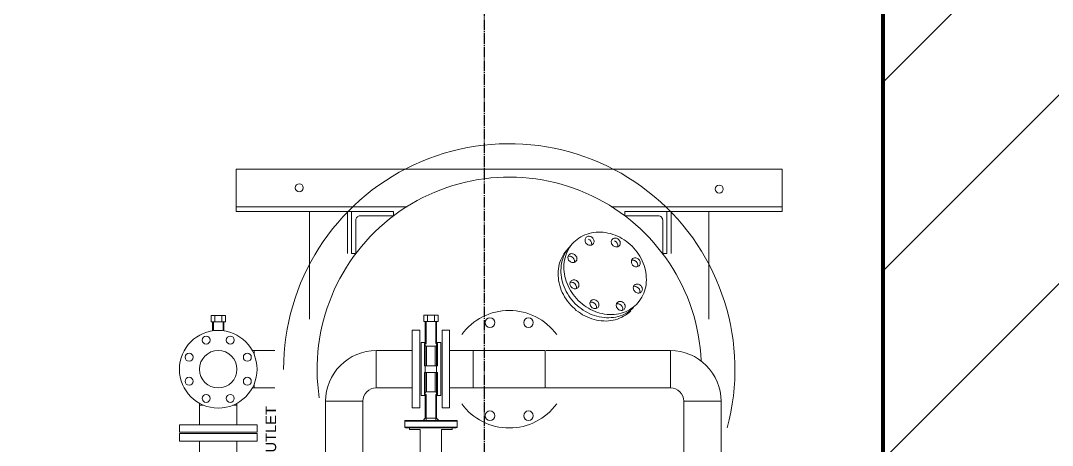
# Model space of a CAD drawing. Extents: x -3450 to 27857, y -1288 to 11880.
# Drawn here: x 25149.6 to 25395.3, y 1021.9 to 1123 of the extents above; entities that cross this region are included whole.
import ezdxf

# ---------------------------------------------------------------- set-up
doc = ezdxf.new("R2010")
doc.units = 0
doc.linetypes.add('X-S-FAB-L20$0$COL-CEN-LIN', pattern=[3.25, 2.5, -0.25, 0.25, -0.25])
for name, color, linetype in [('188K-SM-03-F20-MECH-EQ-Y2257103$0$M MOVE-IN AREA', 8, 'Continuous'), ('188K-SM-03-F20-MECH-EQ-Y2257103$0$M-EQPM-AD', 5, 'Continuous'), ('X-S-FAB-L20$0$BLOCK', 8, 'Continuous'), ('X-S-FAB-L20$0$CCL', 8, 'X-S-FAB-L20$0$COL-CEN-LIN')]:
    doc.layers.add(name, color=color, linetype=linetype)
doc.styles.add('188K-SM-03-F20-MECH-EQ-Y2257103$0$Standard', font='arial.ttf')

# ---------------------------------------------------------------- blocks, each defined once
blk = doc.blocks.new('X-S-FAB-L20$0$FAB2-L05')
at = {"layer": 'X-S-FAB-L20$0$CCL'}
blk.add_line((-900, 11005), (-900, 0), dxfattribs=at)
blk = doc.blocks.new('X-S-FAB-L20')
at = {"layer": 'X-S-FAB-L20$0$BLOCK'}
blk.add_blockref('X-S-FAB-L20$0$FAB2-L05', (26160, -720), dxfattribs=at)
blk = doc.blocks.new('188K-SM-03-F20-MECH-EQ-Y2257103$0$A$Cb62c5f74')
at = {"lineweight": 13}
for p, q in [((1773.5, 1435.5), (1755.5, 1435.5)), ((1755.5, 1250.5), (1755.5, 1435.5)), ((1773.5, 1250.5), (1773.5, 1435.5)), ((1776.5, 1435.5), (1776.5, 1250.5)), ((1776.5, 1435.5), (1794.5, 1435.5)), ((1794.5, 1250.5), (1794.5, 1435.5)), ((1755.5, 1387.4), (425.7, 1387.3)), ((1794.5, 1387.7), (1845.5, 1387.7)), ((1840.9, 1387.7), (1840.9, 1377.9)), ((2039.5, 1356.5), (2018, 1356.5)), ((2018.3, 1354.5), (2039.5, 1354.5)), ((2039.5, 1360.2), (2054.5, 1360.2)), ((2039.5, 1351.3), (2039.5, 1360.2)), ((2054.5, 1351.3), (2054.5, 1360.2)), ((2018, 1329.5), (2039.5, 1329.5)), ((2039.5, 1331.5), (2018.3, 1331.5)), ((2039.5, 1351.3), (2054.5, 1351.3)), ((2039.5, 1334.7), (2039.5, 1351.3)), ((2039.5, 1334.7), (2054.5, 1334.7)), ((2039.5, 1325.8), (2039.5, 1334.7)), ((2054.5, 1334.7), (2054.5, 1351.3)), ((2054.5, 1325.8), (2054.5, 1334.7)), ((1840.9, 1308.1), (1840.9, 1298.6)), ((2054.5, 1325.8), (2039.5, 1325.8)), ((1755.5, 1298.3), (425.7, 1298.3)), ((1794.5, 1298.6), (1845.4, 1298.6)), ((2301.7, 1300), (2402.9, 1300)), ((2301.7, 1025.4), (2301.7, 1300)), ((2312.9, 892.8), (2312.9, 1300)), ((2402.9, 0), (2402.9, 1300)), ((1882.1, 1208.1), (1882.1, 1261.8)), ((1891.6, 1257.3), (1882.1, 1257.3)), ((1971.2, 1257.3), (1961.4, 1257.3)), ((1971.2, 1208.1), (1971.2, 1262)), ((1755.5, 1250.5), (1773.5, 1250.5)), ((1794.5, 1250.5), (1776.5, 1250.5)), ((2301.7, 1125.4), (2045.8, 1125.4)), ((1850.4, 1087.5), (596.9, 1087.5)), ((1850.4, 998.5), (1850.4, 1087.5)), ((2301.7, 1035.4), (2201.7, 1035.4)), ((2301.7, 1025.4), (2201.7, 1025.4)), ((2201.7, 1025.4), (2201.7, 1015.4)), ((2281.7, 1015.4), (2201.7, 1015.4)), ((2301.7, 1025.4), (2301.7, 925.4)), ((1850.4, 998.5), (596.9, 998.5)), ((2291.7, 1005.4), (2291.7, 925.4)), ((1881.9, 967), (1970.9, 967)), ((1882.5, 881), (1882.6, 965.2)), ((1971.5, 881), (1971.5, 965.3)), ((2301.7, 925.4), (2291.7, 925.4)), ((1783.4, 887.5), (1786.9, 887.5)), ((1783.4, 862), (1783.4, 887.5)), ((1786.9, 897), (1786.9, 776)), ((1788.9, 899), (1802.9, 899)), ((1788.9, 774), (1788.9, 899)), ((1802.9, 899), (1802.9, 836.5)), ((1804.9, 836.5), (1804.9, 897)), ((1720.4, 862), (1783.4, 862)), ((1834.4, 863), (1834.4, 881)), ((2019.4, 881), (1834.4, 881)), ((2019.4, 863), (1834.4, 863)), ((1863.9, 850), (1863.9, 860)), ((1989.9, 860), (1863.9, 860)), ((1989.9, 860), (1989.9, 850)), ((2019.4, 881), (2019.4, 863)), ((1802.9, 836.5), (1802.9, 774)), ((1809.9, 850), (1804.9, 855)), ((1809.9, 848), (1804.9, 848)), ((1804.9, 776), (1804.9, 836.5)), ((1809.9, 848), (1809.9, 850)), ((1865.8, 850), (1809.9, 850)), ((1809.9, 825), (1809.9, 848)), ((1809.9, 848), (1866.4, 848)), ((1866.4, 848), (1866.4, 852)), ((1918.9, 852), (1866.4, 852)), ((1868.4, 850), (1918.9, 850)), ((1918.9, 847), (1872.6, 847)), ((1872.6, 826), (1872.6, 847)), ((1918.9, 850), (1918.9, 852)), ((1918.9, 850), (1926.9, 850)), ((1918.9, 823), (1918.9, 850)), ((1926.9, 850), (1934.9, 850)), ((1987.4, 852), (1934.9, 852)), ((1934.9, 852), (1934.9, 850)), ((1934.9, 823), (1934.9, 850)), ((1934.9, 850), (1985.3, 850)), ((1981.1, 847), (1934.9, 847)), ((1981.1, 847), (1981.1, 826)), ((1987.4, 852), (1987.4, 848)), ((1987.4, 848), (2039.9, 848)), ((2039.9, 850), (1987.9, 850)), ((2039.9, 853.7), (2054.9, 853.7)), ((2039.9, 844.8), (2039.9, 853.7)), ((2039.9, 844.8), (2054.9, 844.8)), ((2039.9, 828.2), (2039.9, 844.8)), ((2054.9, 844.8), (2054.9, 853.7)), ((2054.9, 828.2), (2054.9, 844.8)), ((1720.4, 811), (1783.4, 811)), ((1783.4, 785.5), (1783.4, 811)), ((1809.9, 825), (1804.9, 825)), ((1809.9, 823), (1804.9, 818)), ((1809.9, 823), (1809.9, 825)), ((1866.4, 825), (1809.9, 825)), ((1809.9, 823), (1865.8, 823)), ((1863.9, 813), (1863.9, 823)), ((1863.9, 813), (1989.9, 813)), ((1866.4, 821), (1866.4, 825)), ((1866.4, 821), (1918.9, 821)), ((1918.9, 823), (1868.4, 823)), ((1918.9, 826), (1872.6, 826)), ((1918.9, 823), (1926.9, 823)), ((1918.9, 821), (1918.9, 823)), ((1926.9, 823), (1934.9, 823)), ((1981.1, 826), (1934.9, 826)), ((1934.9, 823), (1934.9, 821)), ((1985.3, 823), (1934.9, 823)), ((1934.9, 821), (1987.4, 821)), ((1987.4, 825), (1987.4, 821)), ((2039.9, 825), (1987.4, 825)), ((1987.9, 823), (2039.9, 823)), ((1989.9, 823), (1989.9, 813)), ((2039.9, 828.2), (2054.9, 828.2)), ((2039.9, 819.3), (2039.9, 828.2)), ((2054.9, 819.3), (2039.9, 819.3)), ((2054.9, 819.3), (2054.9, 828.2)), ((2019.4, 810), (1834.4, 810)), ((1834.4, 792), (1834.4, 810)), ((1834.4, 792), (2019.4, 792)), ((1882.2, 564.3), (1882.2, 792)), ((1971.3, 564.3), (1971.3, 792)), ((2019.4, 810), (2019.4, 792)), ((1786.9, 785.5), (1783.4, 785.5)), ((1802.9, 774), (1788.9, 774)), ((1882.2, 735.7), (1971.3, 735.7)), ((1882, 562.8), (1882, 265.9)), ((1882.2, 564.3), (1971.3, 564.3)), ((1971, 562.2), (1970.9, 265.8)), ((2312.9, 407.2), (2312.9, 0)), ((2301.7, 374.6), (2291.7, 374.6)), ((2291.7, 294.6), (2291.7, 374.6)), ((2301.7, 274.6), (2301.7, 374.6)), ((2281.7, 284.6), (2201.7, 284.6)), ((2201.7, 274.6), (2201.7, 284.6)), ((2301.7, 274.6), (2201.7, 274.6)), ((2301.7, 274.6), (2301.7, 0)), ((1881.9, 265.9), (1970.9, 265.9)), ((2301.7, 264.6), (2201.7, 264.6)), ((1850.4, 234.4), (1447.4, 234.4)), ((1850.4, 234.4), (1850.4, 145.4)), ((2301.7, 174.6), (2045.8, 174.6)), ((1850.4, 145.4), (1447.4, 145.4)), ((2301.7, 0), (2402.9, 0))]:
    blk.add_line(p, q, dxfattribs=at)
at = {"lineweight": 13, "flags": 128}
for points in [[(1866.4, 848), (1866.3, 848.7), (1866.2, 849.2), (1866.1, 849.7), (1865.9, 849.9), (1865.8, 850)], [(1987.4, 825), (1987.4, 824.4), (1987.5, 823.8), (1987.7, 823.4), (1987.8, 823.1), (1987.9, 823)], [(2065.6, 360.6), (2065.5, 360.7), (2061.9, 364.6), (2058.5, 368.6), (2055.4, 373), (2052.6, 377.5), (2050.1, 382.2), (2047.9, 387.1), (2046, 392.2), (2044.4, 397.4), (2043.1, 402.7), (2042.2, 408.2), (2041.6, 413.7), (2041.3, 419.3), (2041.4, 425), (2041.7, 430.7), (2042.5, 436.4), (2043.5, 442.1), (2044.9, 447.8), (2046.6, 453.5), (2048.6, 459), (2050.9, 464.5), (2053.5, 470), (2056.4, 475.2), (2059.6, 480.4), (2063, 485.4), (2066.7, 490.2), (2070.7, 494.9), (2074.9, 499.3), (2079.3, 503.5), (2083.9, 507.5), (2088.7, 511.3), (2093.7, 514.8), (2098.8, 518), (2104.1, 521), (2109.4, 523.6), (2114.9, 526), (2120.5, 528), (2126.1, 529.8), (2131.8, 531.2), (2137.5, 532.3), (2143.2, 533), (2148.9, 533.5), (2154.6, 533.6), (2160.2, 533.3), (2165.7, 532.8), (2171.2, 531.9), (2176.5, 530.7), (2181.7, 529.1), (2186.8, 527.2), (2191.7, 525.1), (2196.5, 522.6), (2201, 519.8), (2205.4, 516.8), (2209.5, 513.4), (2213.2, 509.9)], [(2073.3, 353.9), (2073.2, 354), (2069.5, 357.9), (2066.2, 362), (2063.1, 366.3), (2060.3, 370.8), (2057.8, 375.5), (2055.6, 380.4), (2053.6, 385.5), (2052.1, 390.7), (2050.8, 396.1), (2049.9, 401.5), (2049.3, 407), (2049, 412.7), (2049, 418.3), (2049.4, 424), (2050.1, 429.7), (2051.2, 435.5), (2052.5, 441.1), (2054.2, 446.8), (2056.2, 452.4), (2058.5, 457.9), (2061.2, 463.3), (2064.1, 468.6), (2067.2, 473.7), (2070.7, 478.7), (2074.4, 483.6), (2078.4, 488.2), (2082.5, 492.7), (2087, 496.9), (2091.6, 500.9), (2096.4, 504.6), (2101.3, 508.1), (2106.5, 511.4), (2111.7, 514.3), (2117.1, 517), (2122.6, 519.3), (2128.2, 521.4), (2133.8, 523.1), (2139.5, 524.5), (2145.2, 525.6), (2150.9, 526.4), (2156.6, 526.8), (2162.2, 526.9), (2167.8, 526.7), (2173.4, 526.1), (2178.8, 525.2), (2184.2, 524), (2189.4, 522.4), (2194.5, 520.6), (2199.4, 518.4), (2204.1, 515.9), (2208.7, 513.2), (2213, 510.1), (2217.1, 506.8), (2220.9, 503.3)], [(2245.6, 397.9), (2243.3, 392.4), (2240.7, 387), (2237.8, 381.7), (2234.6, 376.5), (2231.2, 371.5), (2227.5, 366.7), (2223.5, 362), (2219.3, 357.6), (2214.9, 353.4), (2210.3, 349.4), (2205.5, 345.6), (2200.5, 342.1), (2195.4, 338.9), (2190.1, 336), (2184.8, 333.3), (2179.3, 330.9), (2173.7, 328.9), (2168.1, 327.2), (2162.4, 325.7), (2156.7, 324.7), (2151, 323.9), (2145.3, 323.5), (2139.6, 323.4), (2134, 323.6), (2128.5, 324.2), (2123, 325), (2117.7, 326.3), (2112.5, 327.8), (2107.4, 329.7), (2102.5, 331.8), (2097.7, 334.3), (2093.2, 337.1), (2088.9, 340.2), (2084.7, 343.5), (2080.9, 347.1), (2077.2, 350.9), (2073.9, 355), (2070.8, 359.3), (2068, 363.9), (2065.5, 368.6), (2063.2, 373.5), (2061.3, 378.6), (2059.8, 383.8), (2058.5, 389.1), (2057.6, 394.5), (2056.9, 400.1), (2056.7, 405.7), (2056.7, 411.4), (2057.1, 417.1), (2057.8, 422.8), (2058.9, 428.5), (2060.2, 434.2), (2061.9, 439.8), (2063.9, 445.4), (2066.2, 450.9), (2068.8, 456.3), (2071.7, 461.6), (2074.9, 466.8), (2078.4, 471.8), (2082.1, 476.6), (2086, 481.3), (2090.2, 485.7), (2094.6, 489.9), (2099.3, 493.9), (2104.1, 497.7), (2109, 501.2), (2114.2, 504.4), (2119.4, 507.3), (2124.8, 510), (2130.3, 512.4), (2135.8, 514.4), (2141.5, 516.1), (2147.2, 517.6), (2152.9, 518.6), (2158.6, 519.4), (2164.3, 519.8), (2169.9, 519.9), (2175.5, 519.7), (2181.1, 519.1), (2186.5, 518.3), (2191.9, 517), (2197.1, 515.5), (2202.2, 513.6), (2207.1, 511.5), (2211.8, 509), (2216.4, 506.2), (2220.7, 503.1), (2224.8, 499.8), (2228.7, 496.2), (2232.3, 492.4), (2235.7, 488.3), (2238.8, 484), (2241.6, 479.4), (2244.1, 474.7), (2246.3, 469.8), (2248.2, 464.7), (2249.8, 459.5), (2251.1, 454.2), (2252, 448.8), (2252.6, 443.2), (2252.9, 437.6), (2252.8, 431.9), (2252.5, 426.2), (2251.7, 420.5), (2250.7, 414.8), (2249.3, 409.1), (2247.6, 403.5), (2245.6, 397.9)], [(2126.9, 483.9), (2125, 484.1), (2123.3, 484.6), (2121.7, 485.5), (2120.3, 486.6), (2119.2, 488), (2118.4, 489.6), (2117.9, 491.3), (2117.8, 493.2), (2118, 495.1), (2118.5, 497), (2119.3, 498.8), (2120.4, 500.5), (2121.8, 502), (2123.3, 503.3), (2125.1, 504.3), (2126.9, 505), (2128.8, 505.4), (2130.7, 505.4), (2132.5, 505.1), (2134.2, 504.5), (2135.7, 503.6), (2137, 502.4), (2138.1, 501), (2138.8, 499.3), (2139.2, 497.5), (2139.3, 495.7), (2139, 493.8), (2138.4, 491.9), (2137.5, 490.1), (2136.3, 488.4)], [(2182.3, 492), (2181.3, 493.5), (2180.6, 495.2), (2180.3, 497), (2180.3, 498.8), (2180.6, 500.8), (2181.2, 502.6), (2182.2, 504.4), (2183.4, 506), (2184.9, 507.4), (2186.5, 508.6), (2188.3, 509.5), (2190.2, 510), (2192.1, 510.3), (2194, 510.2), (2195.7, 509.8), (2197.4, 509), (2198.8, 508), (2200, 506.7), (2200.9, 505.1), (2201.5, 503.4), (2201.7, 501.6), (2201.6, 499.7), (2201.2, 497.8), (2200.5, 495.9), (2199.5, 494.2), (2198.2, 492.6), (2196.7, 491.3), (2195, 490.2), (2193.1, 489.4), (2191.2, 488.9)], [(2221.7, 459.5), (2222.1, 460.8), (2222.9, 462.6), (2223.9, 464.3), (2225.3, 465.9), (2226.8, 467.2), (2228.5, 468.2), (2230.4, 469), (2232.3, 469.4), (2234.2, 469.5), (2236, 469.3), (2237.7, 468.7), (2239.3, 467.8), (2240.6, 466.7), (2241.6, 465.3), (2242.4, 463.6), (2242.9, 461.9), (2243, 460), (2242.8, 458.1), (2242.2, 456.2), (2241.3, 454.4), (2240.2, 452.7), (2238.8, 451.3), (2237.2, 450), (2235.4, 449), (2233.6, 448.4), (2231.7, 448), (2229.8, 448), (2228, 448.4), (2226.3, 449), (2225.5, 449.5)], [(2087.8, 439.3), (2086.1, 438.1), (2084.4, 437.2), (2082.5, 436.6), (2080.6, 436.3), (2078.7, 436.4), (2076.9, 436.7), (2075.3, 437.4), (2073.8, 438.4), (2072.6, 439.7), (2071.7, 441.2), (2071, 442.9), (2070.7, 444.7), (2070.8, 446.6), (2071.1, 448.5), (2071.8, 450.4), (2072.8, 452.1), (2074.1, 453.7), (2075.6, 455.1), (2077.2, 456.2), (2079, 457.1), (2080.9, 457.6), (2082.8, 457.8), (2084.7, 457.7), (2086.4, 457.2), (2088, 456.4), (2089.4, 455.3), (2090.6, 454), (2091.4, 452.4), (2092, 450.7), (2092.2, 448.8)], [(2087.9, 384.4), (2087.5, 382.5), (2086.7, 380.7), (2085.6, 379), (2084.3, 377.4), (2082.7, 376.1), (2081, 375.1), (2079.2, 374.3), (2077.3, 373.9), (2075.4, 373.8), (2073.6, 374), (2071.9, 374.6), (2070.3, 375.5), (2069, 376.6), (2067.9, 378), (2067.2, 379.7), (2066.7, 381.4), (2066.6, 383.3), (2066.8, 385.2), (2067.4, 387.1), (2068.2, 388.9), (2069.4, 390.6), (2070.8, 392), (2072.4, 393.3), (2074.1, 394.3), (2076, 394.9), (2077.9, 395.3), (2079.8, 395.3), (2081.6, 394.9), (2083.3, 394.3), (2084.7, 393.3)], [(2223.2, 405), (2223.4, 405.2), (2225.2, 406.1), (2227.1, 406.7), (2229, 407), (2230.8, 406.9), (2232.6, 406.6), (2234.3, 405.9), (2235.7, 404.9), (2237, 403.6), (2237.9, 402.1), (2238.5, 400.4), (2238.8, 398.6), (2238.8, 396.7), (2238.4, 394.8), (2237.8, 392.9), (2236.8, 391.2), (2235.5, 389.6), (2234, 388.2), (2232.3, 387.1), (2230.5, 386.2), (2228.6, 385.7), (2226.7, 385.5), (2224.9, 385.6), (2223.1, 386.1), (2221.5, 386.9), (2220.1, 388), (2219, 389.3), (2218.1, 390.9), (2217.6, 392.6), (2217.5, 392.8)], [(2127.7, 350.6), (2128.2, 349.8), (2128.9, 348.1), (2129.3, 346.3), (2129.3, 344.5), (2129, 342.5), (2128.3, 340.7), (2127.4, 338.9), (2126.2, 337.3), (2124.7, 335.9), (2123, 334.7), (2121.2, 333.8), (2119.4, 333.3), (2117.5, 333), (2115.6, 333.1), (2113.8, 333.5), (2112.2, 334.3), (2110.8, 335.3), (2109.6, 336.6), (2108.7, 338.2), (2108.1, 339.9), (2107.8, 341.7), (2107.9, 343.6), (2108.3, 345.5), (2109.1, 347.4), (2110.1, 349.1), (2111.4, 350.7), (2112.9, 352), (2114.6, 353.1), (2116.4, 353.9), (2117.7, 354.3)], [(2184.4, 359.2), (2184.6, 359.2), (2186.3, 358.7), (2187.9, 357.8), (2189.2, 356.7), (2190.3, 355.3), (2191.1, 353.7), (2191.6, 352), (2191.8, 350.1), (2191.6, 348.2), (2191.1, 346.3), (2190.3, 344.5), (2189.2, 342.8), (2187.8, 341.3), (2186.2, 340), (2184.5, 339), (2182.6, 338.3), (2180.7, 337.9), (2178.9, 337.9), (2177, 338.2), (2175.3, 338.8), (2173.8, 339.7), (2172.5, 340.9), (2171.5, 342.3), (2170.8, 344), (2170.4, 345.8), (2170.3, 347.6), (2170.6, 349.5), (2171.2, 351.4), (2172.1, 353.2), (2172.2, 353.5)]]:
    blk.add_lwpolyline(points, dxfattribs=at)
at = {"lineweight": 13}
for centre, radius in [((1926.5, 1343), 92.5), ((1926.5, 1343), 44.6), ((2358.4, 1150), 9.5), ((1815.8, 695.9), 11.5), ((2037.4, 695.9), 11.5), ((1815.8, 604.1), 11.5), ((2037.4, 604.1), 11.5), ((2355.4, 150), 9.5)]:
    blk.add_circle(centre, radius, dxfattribs=at)
at = {"lineweight": 13, "extrusion": (-3.06258e-15, 1.54289e-15, -1)}
for centre in [(-1897.8, 1412.3), (-1955.2, 1412.3)]:
    blk.add_circle(centre, 9.5, dxfattribs=at)
at = {"lineweight": 13, "extrusion": (-1.54289e-15, 3.06258e-15, -1)}
for centre in [(-1857.2, 1371.7), (-1857.2, 1314.3)]:
    blk.add_circle(centre, 9.5, dxfattribs=at)
at = {"lineweight": 13, "extrusion": (1.54289e-15, 3.06258e-15, -1)}
for centre in [(-1995.8, 1371.7), (-1995.8, 1314.3)]:
    blk.add_circle(centre, 9.5, dxfattribs=at)
at = {"lineweight": 13, "extrusion": (-3.06258e-15, -1.54289e-15, -1)}
for centre in [(-1897.8, 1273.7), (-1955.2, 1273.7)]:
    blk.add_circle(centre, 9.5, dxfattribs=at)
at = {"lineweight": 13, "ltscale": 20}
blk.add_arc((1925.9, 650), 537.5, 255, 90, dxfattribs=at)
at = {"lineweight": 13}
for centre, radius, start, end in [((1926.4, 650), 457.5, 272.4969, 98.5403), ((1850.4, 967), 120.5, 0, 90), ((2281.7, 1005.4), 10, 0, 90), ((1850.4, 967), 31.5, 0, 90), ((1788.9, 897), 2, 90, 180), ((1802.9, 897), 2, 0, 90), ((1868.4, 852.1), 2.05, 181.503, 270.8754), ((1869.5, 846.9), 3.09, 1.7461, 90.9406), ((1984.2, 846.9), 3.07, 88.5275, 178.7858), ((1985.4, 852), 2.03, 268.3686, 359.2529), ((1990.3, 848.3), 2.94, 144.1834, 185.4462), ((1863.4, 824.7), 2.94, 324.1834, 5.4462), ((1868.4, 821), 2.03, 88.3686, 179.2529), ((1869.6, 826.1), 3.08, 268.8269, 358.4863), ((1984.2, 826.1), 3.07, 181.3777, 271.309), ((1985.3, 821), 2.05, 1.503, 90.8754), ((1926.7, 650), 140, 126.157, 233.843), ((1788.9, 776), 2, 180, 270), ((1802.9, 776), 2, 270, 0), ((1926.5, 650), 140, 306.157, 53.843), ((2121.3, 501.8), 12.2, 255.7335, 340.1666), ((2122.9, 501.8), 10.7, 337.7989, 17.5248), ((2183.7, 506.7), 12.2, 255.7335, 340.1666), ((2189.6, 498.7), 9.93, 222.398, 279.3965), ((2185.3, 506.6), 10.7, 337.7989, 17.5248), ((2126, 497.9), 14, 273.5936, 317.6101), ((2074.2, 454.2), 12.2, 255.7335, 340.1666), ((2075.8, 454.1), 10.7, 337.7989, 17.5248), ((2078.3, 449.5), 13.9, 312.8812, 357.2582), ((2231.5, 457.5), 10, 168.363, 232.7337), ((2224.7, 466.3), 12.6, 267.5642, 339.1601), ((2071.7, 391.6), 10.7, 337.7989, 17.5248), ((2078.5, 386), 9.61, 350.2419, 49.3068), ((2231.8, 393.6), 14.3, 127.3364, 183.3299), ((2220.9, 403.4), 12.2, 255.7335, 340.1666), ((2070.1, 391.7), 12.2, 255.7335, 340.1666), ((2111.3, 350.9), 12.2, 255.7335, 340.1666), ((2120.7, 346.8), 8, 28.3377, 111.9088), ((2112.3, 351), 11.3, 338.4464, 4.864), ((2173.8, 355.8), 12.2, 255.7335, 340.1666), ((2182.8, 346.8), 12.5, 82.0692, 147.724), ((2175.4, 355.7), 10.7, 337.7989, 17.5248), ((2281.7, 294.6), 10, 270, 0), ((1850.4, 265.9), 120.5, 270, 0), ((1850.4, 265.9), 31.5, 270, 0)]:
    blk.add_arc(centre, radius, start, end, dxfattribs=at)
at = {"lineweight": 13, "insert": (1617.8, 1230.1), "char_height": 25, "width": 4945.263, "attachment_point": 1, "style": '188K-SM-03-F20-MECH-EQ-Y2257103$0$Standard'}
blk.add_mtext('CDA OUTLET', dxfattribs=at)
blk = doc.blocks.new('188K-SM-03-F20-MECH-EQ-Y2257103')
at = {"layer": '188K-SM-03-F20-MECH-EQ-Y2257103$0$M MOVE-IN AREA'}
h = blk.add_hatch(dxfattribs=at)
h.set_pattern_fill('ANSI31', color=256, scale=10)
h.paths.add_polyline_path([(25605, 1795), (25605, 45), (25355, 45), (25355, 1585), (25065, 1585), (25065, 185), (24885, 185), (24885, 1795)])
h.paths.add_polyline_path([(25279.924, 1628.571), (25279.924, 1751.429), (25219.924, 1751.429), (25219.924, 1628.571)], flags=24)
h.paths.add_polyline_path([(25418.571, 967.637), (25541.429, 967.637), (25541.429, 1027.637), (25418.571, 1027.637)], flags=24)
h.paths.add_polyline_path([(24916.429, 1051.775), (25033.571, 1051.775), (25033.571, 1111.775), (24916.429, 1111.775)], flags=24)
at = {"layer": '188K-SM-03-F20-MECH-EQ-Y2257103$0$M MOVE-IN AREA', "const_width": 1}
blk.add_lwpolyline([(25605, 1795), (25605, 45), (25355, 45), (25355, 1585), (25065, 1585), (25065, 185), (24885, 185), (24885, 1795)], close=True, dxfattribs=at)
at = {"layer": '188K-SM-03-F20-MECH-EQ-Y2257103$0$M-EQPM-AD', "lineweight": 0, "ltscale": 0.1, "xscale": 0.1, "yscale": 0.1, "zscale": 0.1, "rotation": 89.99999999999999}
blk.add_blockref('188K-SM-03-F20-MECH-EQ-Y2257103$0$A$Cb62c5f74', (25331, 847.384), dxfattribs=at)

msp = doc.modelspace()

# ---------------------------------------------------------------- block references
for name in ['X-S-FAB-L20', '188K-SM-03-F20-MECH-EQ-Y2257103']:
    msp.add_blockref(name, (0, 0))

doc.saveas('drawing.dxf')
